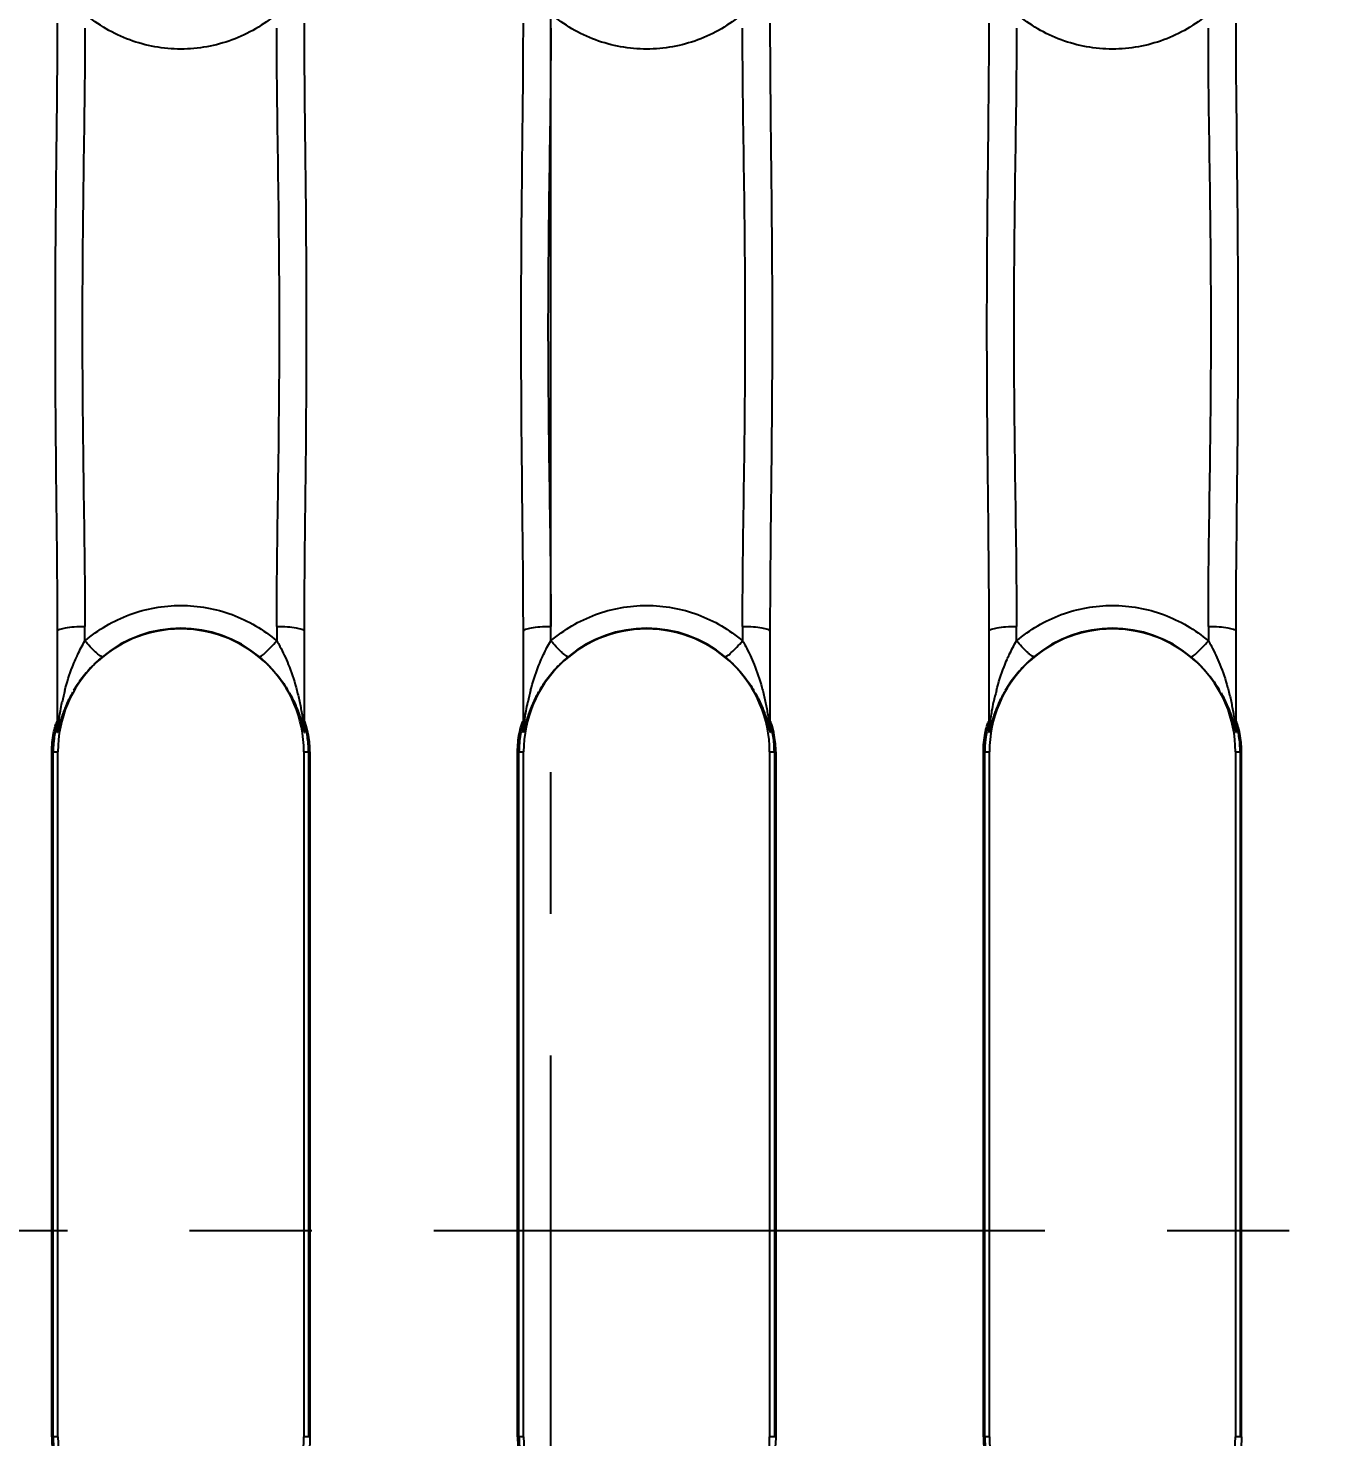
# Model space of a CAD drawing. Header units: millimetres. Extents: x 1147 to 12155, y -6137 to -4403.
# Drawn here: x 4084.6 to 4132.5, y -5271.3 to -5219.6 of the extents above; entities that cross this region are included whole.
import ezdxf

# ---------------------------------------------------------------- set-up
doc = ezdxf.new("R2010")
doc.units = ezdxf.units.MM
doc.header["$LTSCALE"] = 16.335
doc.header["$PDMODE"] = 3
doc.header["$PDSIZE"] = 0.3125
doc.linetypes.add('CENTER', pattern=[0.6, 0.375, -0.075, 0.075, -0.075])
doc.linetypes.add('HIDDEN', pattern=[0.2, 0.1, -0.1])
doc.layers.get('0').update_dxf_attribs({"linetype": 'CONTINUOUS'})
doc.layers.get('Defpoints').update_dxf_attribs({"linetype": 'CONTINUOUS'})
doc.layers.add('DEFAULT_2', color=8, linetype='HIDDEN')
doc.styles.get("Standard").update_dxf_attribs({"font": 'txt', "width": 0.8})
doc.dimstyles.get("Standard").update_dxf_attribs({"dimtxt": 0.15625, "dimasz": 0.1875, "dimexe": 0.125, "dimexo": 0.0625, "dimtad": 0, "dimtih": 1, "dimtoh": 1, "dimdsep": 46, "dimtxsty": 'Standard', "dimcen": 0.09, "dimadec": 0, "dimazin": 0, "dimtp": 0.01, "dimtm": 0.01, "dimtfac": 1, "dimtofl": 0, "dimtmove": 0, "dimatfit": 3, "dimfxl": 0, "dimtolj": 1, "dimarcsym": 0})

# ---------------------------------------------------------------- blocks, each defined once
blk = doc.blocks.new('*D703')
at = {"color": 4, "lineweight": -2}
blk.add_line((4370.499, -5263.772), (4391.185, -5263.772), dxfattribs=at)
at = {"layer": 'Defpoints', "color": 0}
for p in [(4103.729, -5263.772), (4370.436, -5263.772), (4391.185, -5263.772)]:
    blk.add_point(p, dxfattribs=at)
at = {"color": 6, "insert": (4399.185, -5263.772), "char_height": 8, "attachment_point": 5}
blk.add_mtext('\\A1;0.00', dxfattribs=at)
blk = doc.blocks.new('*D704')
at = {"color": 4, "lineweight": -2}
blk.add_line((4350.879, -5108.772), (4392.478, -5108.772), dxfattribs=at)
at = {"layer": 'Defpoints', "color": 0}
for p in [(4350.817, -5108.772), (4392.478, -5108.772), (4103.729, -5263.772)]:
    blk.add_point(p, dxfattribs=at)
at = {"color": 6, "insert": (4406.344, -5108.772), "char_height": 8, "attachment_point": 5}
blk.add_mtext('\\A1;155.00', dxfattribs=at)
blk = doc.blocks.new('*D705')
at = {"color": 4, "lineweight": -2}
blk.add_line((4348.791, -5058.772), (4392.478, -5058.772), dxfattribs=at)
at = {"layer": 'Defpoints', "color": 0}
for p in [(4348.729, -5058.772), (4392.478, -5058.772), (4103.729, -5263.772)]:
    blk.add_point(p, dxfattribs=at)
at = {"color": 6, "insert": (4406.878, -5058.772), "char_height": 8, "attachment_point": 5}
blk.add_mtext('\\A1;205.00', dxfattribs=at)
blk = doc.blocks.new('*D706')
at = {"color": 4, "lineweight": -2}
blk.add_line((4382.928, -5433.772), (4392.478, -5433.772), dxfattribs=at)
at = {"layer": 'Defpoints', "color": 0}
for p in [(4103.729, -5263.772), (4382.866, -5433.772), (4392.478, -5433.772)]:
    blk.add_point(p, dxfattribs=at)
at = {"color": 6, "insert": (4405.811, -5433.772), "char_height": 8, "attachment_point": 5}
blk.add_mtext('\\A1;170.00', dxfattribs=at)
blk = doc.blocks.new('*D707')
at = {"color": 4, "lineweight": -2}
blk.add_line((4359.791, -5468.772), (4392.478, -5468.772), dxfattribs=at)
at = {"layer": 'Defpoints', "color": 0}
for p in [(4103.729, -5263.772), (4359.729, -5468.772), (4392.478, -5468.772)]:
    blk.add_point(p, dxfattribs=at)
at = {"color": 6, "insert": (4406.878, -5468.772), "char_height": 8, "attachment_point": 5}
blk.add_mtext('\\A1;205.00', dxfattribs=at)
blk = doc.blocks.new('*D708')
at = {"color": 4, "lineweight": -2}
blk.add_line((4103.729, -5496.244), (4103.729, -5513.096), dxfattribs=at)
at = {"layer": 'Defpoints', "color": 0}
for p in [(4103.729, -5263.772), (4103.729, -5496.181), (4103.729, -5513.096)]:
    blk.add_point(p, dxfattribs=at)
at = {"color": 6, "insert": (4103.729, -5521.096), "char_height": 8, "attachment_point": 5, "rotation": 90}
blk.add_mtext('\\A1;0.00', dxfattribs=at)
blk = doc.blocks.new('*D709')
at = {"color": 4, "lineweight": -2}
blk.add_line((4348.729, -5479.834), (4348.729, -5513.096), dxfattribs=at)
at = {"layer": 'Defpoints', "color": 0}
for p in [(4103.729, -5263.772), (4348.729, -5479.772), (4348.729, -5513.096)]:
    blk.add_point(p, dxfattribs=at)
at = {"color": 6, "insert": (4348.729, -5528.03), "char_height": 8, "attachment_point": 5, "rotation": 90}
blk.add_mtext('\\A1;245.00', dxfattribs=at)
blk = doc.blocks.new('*D710')
at = {"color": 4, "lineweight": -2}
blk.add_line((4213.729, -5274.535), (4213.729, -5513.096), dxfattribs=at)
at = {"layer": 'Defpoints', "color": 0}
for p in [(4103.729, -5263.772), (4213.729, -5274.473), (4213.729, -5513.096)]:
    blk.add_point(p, dxfattribs=at)
at = {"color": 6, "insert": (4213.729, -5525.363), "char_height": 8, "attachment_point": 5, "rotation": 90}
blk.add_mtext('\\A1;110.00', dxfattribs=at)
blk = doc.blocks.new('*D711')
at = {"color": 4, "lineweight": -2}
blk.add_line((4103.729, -5038.7), (4103.729, -5013.344), dxfattribs=at)
at = {"layer": 'Defpoints', "color": 0}
for p in [(4103.729, -5013.344), (4103.729, -5038.762), (4103.729, -5263.772)]:
    blk.add_point(p, dxfattribs=at)
at = {"color": 6, "insert": (4103.729, -5005.344), "char_height": 8, "attachment_point": 5, "rotation": 90}
blk.add_mtext('\\A1;0.00', dxfattribs=at)
blk = doc.blocks.new('*D712')
at = {"color": 4, "lineweight": -2}
blk.add_line((4278.729, -5051.259), (4278.729, -5013.344), dxfattribs=at)
at = {"layer": 'Defpoints', "color": 0}
for p in [(4278.729, -5013.344), (4278.729, -5051.321), (4103.729, -5263.772)]:
    blk.add_point(p, dxfattribs=at)
at = {"color": 6, "insert": (4278.729, -4999.477), "char_height": 8, "attachment_point": 5, "rotation": 90}
blk.add_mtext('\\A1;175.00', dxfattribs=at)
blk = doc.blocks.new('*D713')
at = {"color": 4, "lineweight": -2}
blk.add_line((4348.729, -5054.498), (4348.729, -5013.344), dxfattribs=at)
at = {"layer": 'Defpoints', "color": 0}
for p in [(4348.729, -5013.344), (4348.729, -5054.56), (4103.729, -5263.772)]:
    blk.add_point(p, dxfattribs=at)
at = {"color": 6, "insert": (4348.729, -4998.41), "char_height": 8, "attachment_point": 5, "rotation": 90}
blk.add_mtext('\\A1;245.00', dxfattribs=at)
blk = doc.blocks.new('*D714')
at = {"color": 4, "lineweight": -2}
blk.add_line((3836.959, -5263.772), (3816.272, -5263.772), dxfattribs=at)
at = {"layer": 'Defpoints', "color": 0}
for p in [(3816.272, -5263.772), (3837.022, -5263.772), (4103.729, -5263.772)]:
    blk.add_point(p, dxfattribs=at)
at = {"color": 6, "insert": (3808.272, -5263.772), "char_height": 8, "attachment_point": 5}
blk.add_mtext('\\A1;0.00', dxfattribs=at)
blk = doc.blocks.new('*D715')
at = {"color": 4, "lineweight": -2}
blk.add_line((3856.578, -5108.772), (3814.98, -5108.772), dxfattribs=at)
at = {"layer": 'Defpoints', "color": 0}
for p in [(3814.98, -5108.772), (3856.641, -5108.772), (4103.729, -5263.772)]:
    blk.add_point(p, dxfattribs=at)
at = {"color": 6, "insert": (3801.113, -5108.772), "char_height": 8, "attachment_point": 5}
blk.add_mtext('\\A1;155.00', dxfattribs=at)
blk = doc.blocks.new('*D716')
at = {"color": 4, "lineweight": -2}
blk.add_line((3858.666, -5058.772), (3814.98, -5058.772), dxfattribs=at)
at = {"layer": 'Defpoints', "color": 0}
for p in [(3814.98, -5058.772), (3858.729, -5058.772), (4103.729, -5263.772)]:
    blk.add_point(p, dxfattribs=at)
at = {"color": 6, "insert": (3800.58, -5058.772), "char_height": 8, "attachment_point": 5}
blk.add_mtext('\\A1;205.00', dxfattribs=at)
blk = doc.blocks.new('*D717')
at = {"color": 4, "lineweight": -2}
blk.add_line((3824.529, -5433.772), (3814.98, -5433.772), dxfattribs=at)
at = {"layer": 'Defpoints', "color": 0}
for p in [(4103.729, -5263.772), (3814.98, -5433.772), (3824.592, -5433.772)]:
    blk.add_point(p, dxfattribs=at)
at = {"color": 6, "insert": (3801.647, -5433.772), "char_height": 8, "attachment_point": 5}
blk.add_mtext('\\A1;170.00', dxfattribs=at)
blk = doc.blocks.new('*D718')
at = {"color": 4, "lineweight": -2}
blk.add_line((3847.666, -5468.772), (3814.98, -5468.772), dxfattribs=at)
at = {"layer": 'Defpoints', "color": 0}
for p in [(4103.729, -5263.772), (3814.98, -5468.772), (3847.729, -5468.772)]:
    blk.add_point(p, dxfattribs=at)
at = {"color": 6, "insert": (3800.58, -5468.772), "char_height": 8, "attachment_point": 5}
blk.add_mtext('\\A1;205.00', dxfattribs=at)
blk = doc.blocks.new('*D719')
at = {"color": 4, "lineweight": -2}
blk.add_line((3858.729, -5479.834), (3858.729, -5513.096), dxfattribs=at)
at = {"layer": 'Defpoints', "color": 0}
for p in [(4103.729, -5263.772), (3858.729, -5479.772), (3858.729, -5513.096)]:
    blk.add_point(p, dxfattribs=at)
at = {"color": 6, "insert": (3858.729, -5528.03), "char_height": 8, "attachment_point": 5, "rotation": 90}
blk.add_mtext('\\A1;245.00', dxfattribs=at)
blk = doc.blocks.new('*D720')
at = {"color": 4, "lineweight": -2}
blk.add_line((3993.729, -5274.535), (3993.729, -5513.096), dxfattribs=at)
at = {"layer": 'Defpoints', "color": 0}
for p in [(4103.729, -5263.772), (3993.729, -5274.473), (3993.729, -5513.096)]:
    blk.add_point(p, dxfattribs=at)
at = {"color": 6, "insert": (3993.729, -5525.363), "char_height": 8, "attachment_point": 5, "rotation": 90}
blk.add_mtext('\\A1;110.00', dxfattribs=at)
blk = doc.blocks.new('*D721')
at = {"color": 4, "lineweight": -2}
blk.add_line((3858.729, -5054.498), (3858.729, -5013.344), dxfattribs=at)
at = {"layer": 'Defpoints', "color": 0}
for p in [(3858.729, -5013.344), (3858.729, -5054.56), (4103.729, -5263.772)]:
    blk.add_point(p, dxfattribs=at)
at = {"color": 6, "insert": (3858.729, -4998.41), "char_height": 8, "attachment_point": 5, "rotation": 90}
blk.add_mtext('\\A1;245.00', dxfattribs=at)
blk = doc.blocks.new('*D722')
at = {"color": 4, "lineweight": -2}
blk.add_line((3862.554, -5213.772), (3818.256, -5213.772), dxfattribs=at)
at = {"layer": 'Defpoints', "color": 0}
for p in [(3818.256, -5213.772), (3862.617, -5213.772), (4103.729, -5263.772)]:
    blk.add_point(p, dxfattribs=at)
at = {"color": 6, "insert": (3807.056, -5213.772), "char_height": 8, "attachment_point": 5}
blk.add_mtext('\\A1;50.00', dxfattribs=at)
blk = doc.blocks.new('*D723')
at = {"color": 4, "lineweight": -2}
blk.add_line((3852.641, -5344.772), (3818.256, -5344.772), dxfattribs=at)
at = {"layer": 'Defpoints', "color": 0}
for p in [(4103.729, -5263.772), (3818.256, -5344.772), (3852.703, -5344.772)]:
    blk.add_point(p, dxfattribs=at)
at = {"color": 6, "insert": (3807.59, -5344.772), "char_height": 8, "attachment_point": 5}
blk.add_mtext('\\A1;81.00', dxfattribs=at)

msp = doc.modelspace()

# ---------------------------------------------------------------- linework, layer by layer
at = {"color": 1, "linetype": 'CENTER', "ltscale": 4.241886}
msp.add_line((4103.729, -5532.772), (4103.729, -4991.772), dxfattribs=at)
at = {"color": 7, "linetype": 'Continuous'}
for p, q in [((4085.63, -5245.324), (4085.63, -5241.775)), ((4086.635, -5242.125), (4086.635, -5241.595)), ((4093.674, -5241.595), (4093.674, -5242.125)), ((4094.679, -5241.775), (4094.679, -5245.324)), ((4102.723, -5245.324), (4102.723, -5241.775)), ((4103.729, -5242.125), (4103.729, -5241.595)), ((4110.767, -5241.595), (4110.767, -5242.125)), ((4111.773, -5241.775), (4111.773, -5245.324)), ((4119.817, -5245.324), (4119.817, -5241.775)), ((4120.822, -5242.125), (4120.822, -5241.595)), ((4127.861, -5241.595), (4127.861, -5242.125)), ((4128.866, -5241.775), (4128.866, -5245.324)), ((4085.417, -5271.34), (4085.417, -5246.203)), ((4085.417, -5246.203), (4085.641, -5246.203)), ((4085.469, -5271.34), (4085.469, -5246.203)), ((4085.641, -5271.34), (4085.641, -5246.203)), ((4094.668, -5246.203), (4094.668, -5271.34)), ((4094.668, -5246.203), (4094.892, -5246.203)), ((4094.84, -5246.203), (4094.84, -5271.34)), ((4094.892, -5246.203), (4094.892, -5271.34)), ((4102.511, -5271.34), (4102.511, -5246.203)), ((4102.511, -5246.203), (4102.734, -5246.203)), ((4102.563, -5271.34), (4102.563, -5246.203)), ((4102.734, -5271.34), (4102.734, -5246.203)), ((4111.762, -5246.203), (4111.762, -5271.34)), ((4111.762, -5246.203), (4111.986, -5246.203)), ((4111.934, -5246.203), (4111.934, -5271.34)), ((4111.986, -5246.203), (4111.986, -5271.34)), ((4119.604, -5271.34), (4119.604, -5246.203)), ((4119.604, -5246.203), (4119.828, -5246.203)), ((4119.656, -5271.34), (4119.656, -5246.203)), ((4119.828, -5271.34), (4119.828, -5246.203)), ((4128.855, -5246.203), (4128.855, -5271.34)), ((4128.855, -5246.203), (4129.079, -5246.203)), ((4129.027, -5246.203), (4129.027, -5271.34)), ((4129.079, -5271.34), (4129.079, -5246.203)), ((4085.641, -5271.34), (4085.417, -5271.34)), ((4094.892, -5271.34), (4094.668, -5271.34)), ((4102.734, -5271.34), (4102.511, -5271.34)), ((4111.986, -5271.34), (4111.762, -5271.34)), ((4119.828, -5271.34), (4119.604, -5271.34)), ((4129.079, -5271.34), (4128.855, -5271.34))]:
    msp.add_line(p, q, dxfattribs=at)
at = {"color": 1, "linetype": 'CENTER', "ltscale": 3.659596}
msp.add_line((3776.634, -5263.772), (4430.824, -5263.772), dxfattribs=at)
at = {"color": 7, "linetype": 'Continuous'}
for centre, radius, start, end in [((4090.155, -5246.203), 4.514, 0, 180), ((4090.155, -5246.151), 4.486, 50.0544, 129.9457), ((4107.248, -5246.203), 4.514, 0, 180), ((4107.248, -5246.151), 4.486, 50.0544, 129.9457), ((4124.342, -5246.203), 4.514, 0, 180), ((4124.342, -5246.151), 4.486, 50.0544, 129.9457), ((4094.493, -5246.206), 8.888, 165.2763, 168.1245), ((4111.587, -5246.206), 8.888, 165.2763, 168.1245), ((4128.68, -5246.206), 8.888, 165.2763, 168.1245), ((4084.688, -5245.1), 0.942, 347.9554, 359.9838), ((4059.01, -5246.383), 26.622, 1.9381, 2.3377), ((4084.727, -5245.326), 0.903, 350.0387, 0.0836), ((4095.621, -5245.1), 0.942, 180.0141, 192.0456), ((4095.583, -5245.326), 0.903, 179.9144, 189.9573), ((4122.488, -5246.423), 27.81, 177.9269, 178.0608), ((4120.042, -5246.335), 25.363, 177.6549, 177.9277), ((4095.641, -5245.127), 0.94, 178.3605, 190.3502), ((4101.781, -5245.1), 0.942, 347.9554, 359.9838), ((4076.103, -5246.383), 26.622, 1.9381, 2.3377), ((4101.821, -5245.326), 0.903, 350.0387, 0.0836), ((4112.715, -5245.1), 0.942, 180.0141, 192.0456), ((4112.676, -5245.326), 0.903, 179.9144, 189.9573), ((4139.581, -5246.423), 27.81, 177.9269, 178.0608), ((4137.135, -5246.335), 25.363, 177.6549, 177.9277), ((4112.735, -5245.127), 0.94, 178.3605, 190.3502), ((4118.875, -5245.1), 0.942, 347.9554, 359.9838), ((4093.197, -5246.383), 26.622, 1.9381, 2.3377), ((4118.914, -5245.326), 0.903, 350.0387, 0.0836), ((4129.808, -5245.1), 0.942, 180.0141, 192.0456), ((4129.77, -5245.326), 0.903, 179.9144, 189.9573), ((4156.675, -5246.423), 27.81, 177.9269, 178.0608), ((4154.229, -5246.335), 25.363, 177.6549, 177.9277), ((4129.828, -5245.127), 0.94, 178.3609, 190.3502), ((4090.155, -5271.34), 4.514, 180, 0), ((4107.248, -5271.34), 4.514, 180, 0), ((4124.342, -5271.34), 4.514, 180, 0)]:
    msp.add_arc(centre, radius, start, end, dxfattribs=at)
for points, knots in [([(4093.674, -5219.11), (4093.191, -5219.52), (4092.069, -5220.179), (4090.155, -5220.521), (4088.24, -5220.179), (4087.118, -5219.52), (4086.635, -5219.11)], [0, 0, 0, 0, 0.249583, 0.500006, 0.750427, 1, 1, 1, 1]), ([(4110.767, -5219.11), (4110.284, -5219.52), (4109.163, -5220.179), (4107.248, -5220.521), (4105.333, -5220.179), (4104.212, -5219.52), (4103.729, -5219.11)], [0, 0, 0, 0, 0.249583, 0.500006, 0.750427, 1, 1, 1, 1]), ([(4127.861, -5219.11), (4127.378, -5219.52), (4126.256, -5220.179), (4124.342, -5220.521), (4122.427, -5220.179), (4121.305, -5219.52), (4120.822, -5219.11)], [0, 0, 0, 0, 0.249583, 0.500006, 0.750427, 1, 1, 1, 1]), ([(4085.63, -5241.775), (4085.63, -5239.92), (4085.579, -5236.201), (4085.535, -5230.617), (4085.579, -5225.034), (4085.63, -5221.315), (4085.63, -5219.46)], [0, 0, 0, 0, 0.249324, 0.499998, 0.750687, 1, 1, 1, 1]), ([(4086.635, -5219.64), (4086.635, -5221.463), (4086.572, -5225.122), (4086.515, -5230.618), (4086.572, -5236.113), (4086.635, -5239.772), (4086.635, -5241.595)], [0, 0, 0, 0, 0.249107, 0.499999, 0.750892, 1, 1, 1, 1]), ([(4093.674, -5241.595), (4093.674, -5239.772), (4093.737, -5236.113), (4093.795, -5230.618), (4093.737, -5225.122), (4093.674, -5221.463), (4093.674, -5219.64)], [0, 0, 0, 0, 0.249108, 0.5, 0.750892, 1, 1, 1, 1]), ([(4094.679, -5219.46), (4094.679, -5221.315), (4094.73, -5225.034), (4094.774, -5230.617), (4094.73, -5236.201), (4094.679, -5239.92), (4094.679, -5241.775)], [0, 0, 0, 0, 0.249311, 0.500002, 0.750674, 1, 1, 1, 1]), ([(4102.723, -5241.775), (4102.723, -5239.92), (4102.673, -5236.201), (4102.629, -5230.617), (4102.673, -5225.034), (4102.723, -5221.315), (4102.723, -5219.46)], [0, 0, 0, 0, 0.249324, 0.499998, 0.750687, 1, 1, 1, 1]), ([(4103.729, -5219.64), (4103.729, -5221.463), (4103.666, -5225.122), (4103.608, -5230.618), (4103.666, -5236.113), (4103.729, -5239.772), (4103.729, -5241.595)], [0, 0, 0, 0, 0.249107, 0.499999, 0.750892, 1, 1, 1, 1]), ([(4110.767, -5241.595), (4110.767, -5239.772), (4110.831, -5236.113), (4110.888, -5230.618), (4110.831, -5225.122), (4110.767, -5221.463), (4110.767, -5219.64)], [0, 0, 0, 0, 0.249108, 0.5, 0.750892, 1, 1, 1, 1]), ([(4111.773, -5219.46), (4111.773, -5221.315), (4111.824, -5225.034), (4111.867, -5230.617), (4111.823, -5236.201), (4111.773, -5239.92), (4111.773, -5241.775)], [0, 0, 0, 0, 0.249311, 0.500002, 0.750674, 1, 1, 1, 1]), ([(4119.817, -5241.775), (4119.817, -5239.92), (4119.766, -5236.201), (4119.722, -5230.617), (4119.766, -5225.034), (4119.817, -5221.315), (4119.817, -5219.46)], [0, 0, 0, 0, 0.249324, 0.499998, 0.750687, 1, 1, 1, 1]), ([(4120.822, -5219.64), (4120.822, -5221.463), (4120.759, -5225.122), (4120.702, -5230.618), (4120.759, -5236.113), (4120.822, -5239.772), (4120.822, -5241.595)], [0, 0, 0, 0, 0.249107, 0.499999, 0.750892, 1, 1, 1, 1]), ([(4127.861, -5241.595), (4127.861, -5239.772), (4127.924, -5236.113), (4127.982, -5230.618), (4127.924, -5225.122), (4127.861, -5221.463), (4127.861, -5219.64)], [0, 0, 0, 0, 0.249108, 0.5, 0.750892, 1, 1, 1, 1]), ([(4128.866, -5219.46), (4128.866, -5221.315), (4128.917, -5225.034), (4128.961, -5230.618), (4128.917, -5236.201), (4128.866, -5239.92), (4128.866, -5241.775)], [0, 0, 0, 0, 0.249325, 0.5, 0.750675, 1, 1, 1, 1]), ([(4086.635, -5242.125), (4087.118, -5241.715), (4088.24, -5241.056), (4090.155, -5240.714), (4092.069, -5241.056), (4093.191, -5241.715), (4093.674, -5242.125)], [0, 0, 0, 0, 0.249583, 0.500006, 0.750428, 1, 1, 1, 1]), ([(4103.729, -5242.125), (4104.212, -5241.715), (4105.333, -5241.056), (4107.248, -5240.714), (4109.163, -5241.056), (4110.284, -5241.715), (4110.767, -5242.125)], [0, 0, 0, 0, 0.249583, 0.500006, 0.750428, 1, 1, 1, 1]), ([(4120.822, -5242.125), (4121.305, -5241.715), (4122.427, -5241.056), (4124.342, -5240.714), (4126.256, -5241.056), (4127.378, -5241.715), (4127.861, -5242.125)], [0, 0, 0, 0, 0.249583, 0.500006, 0.750428, 1, 1, 1, 1]), ([(4085.63, -5241.775), (4085.63, -5241.738), (4085.76, -5241.679), (4085.948, -5241.64), (4086.267, -5241.602), (4086.502, -5241.595), (4086.635, -5241.595)], [0, 0, 0, 0, 0.105188, 0.315079, 0.615705, 1, 1, 1, 1]), ([(4093.674, -5241.595), (4093.807, -5241.595), (4094.042, -5241.602), (4094.362, -5241.64), (4094.549, -5241.679), (4094.679, -5241.738), (4094.679, -5241.775)], [0, 0, 0, 0, 0.384295, 0.684921, 0.894812, 1, 1, 1, 1]), ([(4102.723, -5241.775), (4102.723, -5241.738), (4102.853, -5241.679), (4103.041, -5241.64), (4103.361, -5241.602), (4103.595, -5241.595), (4103.729, -5241.595)], [0, 0, 0, 0, 0.105188, 0.315079, 0.615705, 1, 1, 1, 1]), ([(4110.767, -5241.595), (4110.901, -5241.595), (4111.136, -5241.602), (4111.455, -5241.64), (4111.643, -5241.679), (4111.773, -5241.738), (4111.773, -5241.775)], [0, 0, 0, 0, 0.384295, 0.684921, 0.894812, 1, 1, 1, 1]), ([(4119.817, -5241.775), (4119.817, -5241.738), (4119.947, -5241.679), (4120.135, -5241.64), (4120.454, -5241.602), (4120.689, -5241.595), (4120.822, -5241.595)], [0, 0, 0, 0, 0.105188, 0.315079, 0.615705, 1, 1, 1, 1]), ([(4127.861, -5241.595), (4127.994, -5241.595), (4128.229, -5241.602), (4128.549, -5241.64), (4128.736, -5241.679), (4128.866, -5241.738), (4128.866, -5241.775)], [0, 0, 0, 0, 0.384295, 0.684921, 0.894812, 1, 1, 1, 1]), ([(4086.289, -5242.806), (4086.315, -5242.747), (4086.421, -5242.515), (4086.539, -5242.289), (4086.635, -5242.125)], [0, 0, 0, 0, 0.255268, 1, 1, 1, 1]), ([(4087.274, -5242.711), (4087.263, -5242.715), (4087.23, -5242.701), (4087.178, -5242.668), (4087.107, -5242.612), (4086.987, -5242.505), (4086.827, -5242.341), (4086.7, -5242.199), (4086.635, -5242.125)], [0, 0, 0, 0, 0.039768, 0.112527, 0.216205, 0.346579, 0.66369, 1, 1, 1, 1]), ([(4093.035, -5242.711), (4093.045, -5242.714), (4093.074, -5242.704), (4093.151, -5242.657), (4093.286, -5242.54), (4093.47, -5242.354), (4093.604, -5242.205), (4093.674, -5242.125)], [0, 0, 0, 0, 0.034741, 0.098258, 0.315024, 0.636274, 1, 1, 1, 1]), ([(4093.674, -5242.125), (4093.713, -5242.193), (4093.871, -5242.473), (4094.006, -5242.764), (4094.097, -5242.99)], [0, 0, 0, 0, 0.243245, 1, 1, 1, 1]), ([(4103.383, -5242.806), (4103.409, -5242.747), (4103.514, -5242.515), (4103.633, -5242.289), (4103.729, -5242.125)], [0, 0, 0, 0, 0.255268, 1, 1, 1, 1]), ([(4104.368, -5242.711), (4104.357, -5242.715), (4104.323, -5242.701), (4104.271, -5242.668), (4104.2, -5242.612), (4104.081, -5242.505), (4103.921, -5242.341), (4103.793, -5242.199), (4103.729, -5242.125)], [0, 0, 0, 0, 0.039768, 0.112527, 0.216205, 0.346579, 0.66369, 1, 1, 1, 1]), ([(4110.128, -5242.711), (4110.138, -5242.714), (4110.168, -5242.704), (4110.245, -5242.657), (4110.379, -5242.54), (4110.564, -5242.354), (4110.698, -5242.205), (4110.767, -5242.125)], [0, 0, 0, 0, 0.034741, 0.098258, 0.315024, 0.636274, 1, 1, 1, 1]), ([(4110.767, -5242.125), (4110.807, -5242.193), (4110.964, -5242.473), (4111.1, -5242.764), (4111.191, -5242.99)], [0, 0, 0, 0, 0.243245, 1, 1, 1, 1]), ([(4120.476, -5242.806), (4120.502, -5242.747), (4120.608, -5242.515), (4120.726, -5242.289), (4120.822, -5242.125)], [0, 0, 0, 0, 0.255268, 1, 1, 1, 1]), ([(4121.461, -5242.711), (4121.45, -5242.715), (4121.417, -5242.701), (4121.365, -5242.668), (4121.294, -5242.612), (4121.174, -5242.505), (4121.014, -5242.341), (4120.887, -5242.199), (4120.822, -5242.125)], [0, 0, 0, 0, 0.039768, 0.112527, 0.216205, 0.346579, 0.66369, 1, 1, 1, 1]), ([(4127.222, -5242.711), (4127.232, -5242.714), (4127.261, -5242.704), (4127.338, -5242.657), (4127.473, -5242.54), (4127.657, -5242.354), (4127.791, -5242.205), (4127.861, -5242.125)], [0, 0, 0, 0, 0.034741, 0.098258, 0.315024, 0.636274, 1, 1, 1, 1]), ([(4127.861, -5242.125), (4127.9, -5242.193), (4128.058, -5242.473), (4128.193, -5242.764), (4128.284, -5242.99)], [0, 0, 0, 0, 0.243245, 1, 1, 1, 1]), ([(4085.897, -5243.947), (4085.974, -5243.654), (4086.096, -5243.27), (4086.249, -5242.898), (4086.289, -5242.806)], [0, 0, 0, 0, 0.752194, 1, 1, 1, 1]), ([(4102.99, -5243.947), (4103.067, -5243.654), (4103.19, -5243.27), (4103.343, -5242.898), (4103.383, -5242.806)], [0, 0, 0, 0, 0.752194, 1, 1, 1, 1]), ([(4120.084, -5243.947), (4120.161, -5243.654), (4120.283, -5243.27), (4120.436, -5242.898), (4120.476, -5242.806)], [0, 0, 0, 0, 0.752194, 1, 1, 1, 1]), ([(4094.382, -5243.835), (4094.424, -5243.983), (4094.479, -5244.207), (4094.542, -5244.508), (4094.583, -5244.729), (4094.618, -5244.949), (4094.641, -5245.121), (4094.66, -5245.258), (4094.664, -5245.306), (4094.679, -5245.37), (4094.679, -5245.334), (4094.679, -5245.324)], [0, 0, 0, 0, 0.292464, 0.43817, 0.581836, 0.721916, 0.857656, 0.920666, 0.965942, 0.980761, 1, 1, 1, 1]), ([(4111.476, -5243.835), (4111.517, -5243.983), (4111.573, -5244.207), (4111.635, -5244.508), (4111.676, -5244.729), (4111.712, -5244.949), (4111.735, -5245.121), (4111.754, -5245.258), (4111.757, -5245.306), (4111.773, -5245.37), (4111.773, -5245.334), (4111.773, -5245.324)], [0, 0, 0, 0, 0.292464, 0.43817, 0.581836, 0.721916, 0.857656, 0.920666, 0.965942, 0.980761, 1, 1, 1, 1]), ([(4128.569, -5243.835), (4128.611, -5243.983), (4128.666, -5244.207), (4128.729, -5244.508), (4128.77, -5244.729), (4128.805, -5244.949), (4128.828, -5245.121), (4128.847, -5245.258), (4128.851, -5245.306), (4128.866, -5245.37), (4128.866, -5245.334), (4128.866, -5245.324)], [0, 0, 0, 0, 0.292464, 0.43817, 0.581836, 0.721916, 0.857656, 0.920666, 0.965942, 0.980761, 1, 1, 1, 1]), ([(4085.63, -5245.324), (4085.63, -5245.436), (4085.693, -5244.908), (4085.73, -5244.713), (4085.773, -5244.481), (4085.795, -5244.377)], [0, 0, 0, 0, 0.347121, 0.668336, 1, 1, 1, 1]), ([(4102.723, -5245.324), (4102.723, -5245.436), (4102.787, -5244.908), (4102.824, -5244.713), (4102.867, -5244.481), (4102.888, -5244.377)], [0, 0, 0, 0, 0.347121, 0.668336, 1, 1, 1, 1]), ([(4119.817, -5245.324), (4119.817, -5245.436), (4119.88, -5244.908), (4119.917, -5244.713), (4119.96, -5244.481), (4119.982, -5244.377)], [0, 0, 0, 0, 0.347121, 0.668336, 1, 1, 1, 1]), ([(4085.417, -5246.203), (4085.417, -5245.971), (4085.447, -5245.651), (4085.536, -5245.291), (4085.579, -5245.158), (4085.602, -5245.11)], [0, 0, 0, 0, 0.624992, 0.858526, 1, 1, 1, 1]), ([(4085.609, -5245.297), (4085.609, -5245.291), (4085.607, -5245.273), (4085.58, -5245.311), (4085.572, -5245.362), (4085.539, -5245.472), (4085.516, -5245.612), (4085.501, -5245.72), (4085.494, -5245.779)], [0, 0, 0, 0, 0.031586, 0.058655, 0.179649, 0.387453, 0.666809, 1, 1, 1, 1]), ([(4085.602, -5245.11), (4085.607, -5245.099), (4085.621, -5245.062), (4085.63, -5245.093), (4085.63, -5245.1)], [0, 0, 0, 0, 0.626438, 1, 1, 1, 1]), ([(4094.734, -5245.175), (4094.731, -5245.168), (4094.721, -5245.142), (4094.711, -5245.117), (4094.702, -5245.1)], [0, 0, 0, 0, 0.310005, 1, 1, 1, 1]), ([(4094.84, -5246.203), (4094.84, -5246.013), (4094.823, -5245.749), (4094.763, -5245.449), (4094.735, -5245.336), (4094.717, -5245.296)], [0, 0, 0, 0, 0.619888, 0.858965, 1, 1, 1, 1]), ([(4094.892, -5246.203), (4094.892, -5245.999), (4094.862, -5245.651), (4094.782, -5245.31), (4094.734, -5245.175)], [0, 0, 0, 0, 0.587291, 1, 1, 1, 1]), ([(4102.511, -5246.203), (4102.511, -5245.971), (4102.54, -5245.651), (4102.63, -5245.291), (4102.673, -5245.158), (4102.696, -5245.11)], [0, 0, 0, 0, 0.624992, 0.858526, 1, 1, 1, 1]), ([(4102.703, -5245.297), (4102.702, -5245.291), (4102.7, -5245.273), (4102.674, -5245.311), (4102.665, -5245.362), (4102.633, -5245.472), (4102.609, -5245.612), (4102.594, -5245.72), (4102.588, -5245.779)], [0, 0, 0, 0, 0.031586, 0.058655, 0.179649, 0.387453, 0.666809, 1, 1, 1, 1]), ([(4102.696, -5245.11), (4102.701, -5245.099), (4102.715, -5245.062), (4102.723, -5245.093), (4102.723, -5245.1)], [0, 0, 0, 0, 0.626438, 1, 1, 1, 1]), ([(4111.827, -5245.175), (4111.824, -5245.168), (4111.815, -5245.142), (4111.805, -5245.117), (4111.796, -5245.1)], [0, 0, 0, 0, 0.310005, 1, 1, 1, 1]), ([(4111.934, -5246.203), (4111.934, -5246.013), (4111.916, -5245.749), (4111.856, -5245.449), (4111.828, -5245.336), (4111.811, -5245.296)], [0, 0, 0, 0, 0.619888, 0.858965, 1, 1, 1, 1]), ([(4111.986, -5246.203), (4111.986, -5245.999), (4111.955, -5245.651), (4111.876, -5245.31), (4111.827, -5245.175)], [0, 0, 0, 0, 0.587291, 1, 1, 1, 1]), ([(4119.604, -5246.203), (4119.604, -5245.971), (4119.634, -5245.651), (4119.723, -5245.291), (4119.766, -5245.158), (4119.789, -5245.11)], [0, 0, 0, 0, 0.624992, 0.858526, 1, 1, 1, 1]), ([(4119.796, -5245.297), (4119.796, -5245.291), (4119.794, -5245.273), (4119.767, -5245.311), (4119.759, -5245.362), (4119.726, -5245.472), (4119.703, -5245.612), (4119.688, -5245.72), (4119.681, -5245.779)], [0, 0, 0, 0, 0.031586, 0.058655, 0.179649, 0.387453, 0.666809, 1, 1, 1, 1]), ([(4119.789, -5245.11), (4119.794, -5245.099), (4119.808, -5245.062), (4119.817, -5245.093), (4119.817, -5245.1)], [0, 0, 0, 0, 0.626438, 1, 1, 1, 1]), ([(4128.957, -5245.287), (4128.95, -5245.265), (4128.931, -5245.202), (4128.91, -5245.139), (4128.889, -5245.1)], [0, 0, 0, 0, 0.334542, 1, 1, 1, 1]), ([(4129.027, -5246.203), (4129.027, -5246.013), (4129.01, -5245.749), (4128.95, -5245.449), (4128.922, -5245.336), (4128.904, -5245.296)], [0, 0, 0, 0, 0.619888, 0.858965, 1, 1, 1, 1]), ([(4129.079, -5246.203), (4129.079, -5246.115), (4129.067, -5245.807), (4129.018, -5245.499), (4128.957, -5245.287)], [0, 0, 0, 0, 0.284209, 1, 1, 1, 1]), ([(4085.494, -5245.779), (4085.49, -5245.813), (4085.476, -5245.954), (4085.469, -5246.095), (4085.469, -5246.203)], [0, 0, 0, 0, 0.240867, 1, 1, 1, 1]), ([(4102.588, -5245.779), (4102.584, -5245.813), (4102.57, -5245.954), (4102.563, -5246.095), (4102.563, -5246.203)], [0, 0, 0, 0, 0.240867, 1, 1, 1, 1]), ([(4119.681, -5245.779), (4119.677, -5245.813), (4119.663, -5245.954), (4119.656, -5246.095), (4119.656, -5246.203)], [0, 0, 0, 0, 0.240867, 1, 1, 1, 1]), ([(4085.417, -5271.34), (4085.417, -5271.421), (4085.423, -5271.582), (4085.444, -5271.806), (4085.485, -5272.031), (4085.511, -5272.18), (4085.63, -5272.529), (4085.63, -5272.443)], [0, 0, 0, 0, 0.21499, 0.42121, 0.609642, 0.77114, 1, 1, 1, 1]), ([(4085.469, -5271.34), (4085.469, -5271.452), (4085.477, -5271.617), (4085.501, -5271.827), (4085.521, -5271.966), (4085.544, -5272.081), (4085.565, -5272.173), (4085.585, -5272.225), (4085.595, -5272.26), (4085.603, -5272.262)], [0, 0, 0, 0, 0.358861, 0.52633, 0.677356, 0.80557, 0.905304, 0.971566, 1, 1, 1, 1]), ([(4094.892, -5271.34), (4094.892, -5271.572), (4094.862, -5271.893), (4094.773, -5272.253), (4094.73, -5272.386), (4094.707, -5272.433)], [0, 0, 0, 0, 0.62537, 0.85881, 1, 1, 1, 1]), ([(4102.511, -5271.34), (4102.511, -5271.421), (4102.517, -5271.582), (4102.538, -5271.806), (4102.579, -5272.031), (4102.605, -5272.18), (4102.723, -5272.529), (4102.723, -5272.443)], [0, 0, 0, 0, 0.21499, 0.42121, 0.609642, 0.77114, 1, 1, 1, 1]), ([(4102.563, -5271.34), (4102.563, -5271.452), (4102.571, -5271.617), (4102.594, -5271.827), (4102.615, -5271.966), (4102.638, -5272.081), (4102.658, -5272.173), (4102.679, -5272.225), (4102.688, -5272.26), (4102.697, -5272.262)], [0, 0, 0, 0, 0.358861, 0.52633, 0.677356, 0.80557, 0.905304, 0.971566, 1, 1, 1, 1]), ([(4111.986, -5271.34), (4111.986, -5271.572), (4111.956, -5271.893), (4111.866, -5272.253), (4111.823, -5272.386), (4111.8, -5272.433)], [0, 0, 0, 0, 0.62537, 0.85881, 1, 1, 1, 1]), ([(4119.604, -5271.34), (4119.604, -5271.421), (4119.61, -5271.582), (4119.631, -5271.806), (4119.672, -5272.031), (4119.698, -5272.18), (4119.817, -5272.529), (4119.817, -5272.443)], [0, 0, 0, 0, 0.21499, 0.42121, 0.609642, 0.77114, 1, 1, 1, 1]), ([(4119.656, -5271.34), (4119.656, -5271.452), (4119.664, -5271.617), (4119.688, -5271.827), (4119.708, -5271.966), (4119.731, -5272.081), (4119.752, -5272.173), (4119.772, -5272.225), (4119.782, -5272.26), (4119.79, -5272.262)], [0, 0, 0, 0, 0.358861, 0.52633, 0.677356, 0.80557, 0.905304, 0.971566, 1, 1, 1, 1]), ([(4129.079, -5271.34), (4129.079, -5271.573), (4129.049, -5271.895), (4128.959, -5272.256), (4128.916, -5272.388), (4128.893, -5272.435)], [0, 0, 0, 0, 0.626809, 0.860208, 1, 1, 1, 1])]:
    msp.add_open_spline(points, degree=3, knots=knots, dxfattribs=at)
for points in [[(4094.097, -5242.99), (4094.208, -5243.265), (4094.303, -5243.548), (4094.382, -5243.835)], [(4111.191, -5242.99), (4111.302, -5243.265), (4111.396, -5243.548), (4111.476, -5243.835)], [(4128.284, -5242.99), (4128.395, -5243.265), (4128.49, -5243.548), (4128.569, -5243.835)]]:
    msp.add_open_spline(points, degree=3, dxfattribs=at)
at = {"layer": 'DEFAULT_2', "color": 8, "linetype": 'HIDDEN'}
for points, knots in [([(4087.274, -5242.711), (4087.164, -5242.804), (4086.744, -5243.188), (4086.392, -5243.646), (4086.181, -5244.015)], [0, 0, 0, 0, 0.253785, 1, 1, 1, 1]), ([(4093.035, -5242.711), (4093.148, -5242.805), (4093.574, -5243.197), (4093.93, -5243.664), (4094.142, -5244.039)], [0, 0, 0, 0, 0.253926, 1, 1, 1, 1]), ([(4104.368, -5242.711), (4104.257, -5242.804), (4103.838, -5243.188), (4103.486, -5243.646), (4103.275, -5244.015)], [0, 0, 0, 0, 0.253785, 1, 1, 1, 1]), ([(4110.128, -5242.711), (4110.241, -5242.805), (4110.667, -5243.197), (4111.024, -5243.664), (4111.236, -5244.039)], [0, 0, 0, 0, 0.253926, 1, 1, 1, 1]), ([(4121.461, -5242.711), (4121.351, -5242.804), (4120.931, -5243.188), (4120.579, -5243.646), (4120.368, -5244.015)], [0, 0, 0, 0, 0.253785, 1, 1, 1, 1]), ([(4127.222, -5242.711), (4127.335, -5242.805), (4127.761, -5243.197), (4128.117, -5243.664), (4128.329, -5244.039)], [0, 0, 0, 0, 0.253926, 1, 1, 1, 1]), ([(4086.181, -5244.015), (4086.1, -5244.156), (4085.991, -5244.371), (4085.868, -5244.67), (4085.791, -5244.882), (4085.721, -5245.121), (4085.685, -5245.238), (4085.621, -5245.541), (4085.616, -5245.482)], [0, 0, 0, 0, 0.309559, 0.460721, 0.608778, 0.752223, 0.886482, 1, 1, 1, 1]), ([(4094.142, -5244.039), (4094.221, -5244.179), (4094.363, -5244.466), (4094.498, -5244.814), (4094.591, -5245.129), (4094.624, -5245.244), (4094.69, -5245.539), (4094.693, -5245.482)], [0, 0, 0, 0, 0.310273, 0.61011, 0.753563, 0.888323, 1, 1, 1, 1]), ([(4103.275, -5244.015), (4103.194, -5244.156), (4103.084, -5244.371), (4102.962, -5244.67), (4102.885, -5244.882), (4102.814, -5245.121), (4102.778, -5245.238), (4102.715, -5245.541), (4102.71, -5245.482)], [0, 0, 0, 0, 0.309559, 0.460721, 0.608778, 0.752223, 0.886482, 1, 1, 1, 1]), ([(4111.236, -5244.039), (4111.315, -5244.179), (4111.457, -5244.466), (4111.592, -5244.814), (4111.685, -5245.129), (4111.718, -5245.244), (4111.784, -5245.539), (4111.787, -5245.482)], [0, 0, 0, 0, 0.310273, 0.61011, 0.753563, 0.888323, 1, 1, 1, 1]), ([(4120.368, -5244.015), (4120.287, -5244.156), (4120.178, -5244.371), (4120.055, -5244.67), (4119.978, -5244.882), (4119.908, -5245.121), (4119.872, -5245.238), (4119.808, -5245.541), (4119.803, -5245.482)], [0, 0, 0, 0, 0.309559, 0.460721, 0.608778, 0.752223, 0.886482, 1, 1, 1, 1]), ([(4128.329, -5244.039), (4128.408, -5244.179), (4128.55, -5244.466), (4128.685, -5244.814), (4128.778, -5245.129), (4128.811, -5245.244), (4128.877, -5245.539), (4128.88, -5245.482)], [0, 0, 0, 0, 0.310273, 0.61011, 0.753563, 0.888323, 1, 1, 1, 1]), ([(4094.679, -5245.1), (4094.679, -5245.093), (4094.683, -5245.065), (4094.698, -5245.092), (4094.702, -5245.1)], [0, 0, 0, 0, 0.446837, 1, 1, 1, 1]), ([(4111.773, -5245.1), (4111.773, -5245.093), (4111.777, -5245.065), (4111.792, -5245.092), (4111.796, -5245.1)], [0, 0, 0, 0, 0.446837, 1, 1, 1, 1]), ([(4128.866, -5245.1), (4128.866, -5245.093), (4128.87, -5245.065), (4128.885, -5245.092), (4128.889, -5245.1)], [0, 0, 0, 0, 0.446755, 1, 1, 1, 1])]:
    msp.add_open_spline(points, degree=3, knots=knots, dxfattribs=at)

# ---------------------------------------------------------------- dimensions: what is measured, and where the dimension line sits
for feature_location, offset, dtype, origin, picture, middle in [((3858.729, -5054.56), (0, 41.216), 1, (4103.729, -5263.772), '*D721', (3858.729, -4998.41)), ((4348.729, -5054.56), (0, 41.216), 1, (4103.729, -5263.772), '*D713', (4348.729, -4998.41)), ((4278.729, -5051.321), (0, 37.977), 1, (4103.729, -5263.772), '*D712', (4278.729, -4999.477)), ((4103.728899025, -5038.762310964), (0, 25.418480263), 1, (4103.728899025, -5263.771513564), '*D711', (4103.728899025, -5005.343830701)), ((3858.729, -5058.772), (-43.749, 0), 0, (4103.729, -5263.772), '*D716', (3800.58, -5058.772)), ((4348.729, -5058.772), (43.749, 0), 0, (4103.729, -5263.772), '*D705', (4406.878, -5058.772)), ((3856.641, -5108.772), (-41.661, 0), 0, (4103.729, -5263.772), '*D715', (3801.113, -5108.772)), ((4350.817, -5108.772), (41.661, 0), 0, (4103.729, -5263.772), '*D704', (4406.344, -5108.772)), ((3862.617, -5213.772), (-44.36, 0), 0, (4103.729, -5263.772), '*D722', (3807.056, -5213.772)), ((3837.021705141, -5263.771513564), (-20.749214932, 0), 0, (4103.728899025, -5263.771513564), '*D714', (3808.272490209, -5263.771513564)), ((4370.436092909, -5263.771513564), (20.749214932, 0), 0, (4103.728899025, -5263.771513564), '*D703', (4399.185307842, -5263.771513564)), ((3847.729, -5468.772), (-32.749, 0), 0, (4103.729, -5263.772), '*D718', (3800.58, -5468.772)), ((3824.592, -5433.772), (-9.612, 0), 0, (4103.729, -5263.772), '*D717', (3801.647, -5433.772)), ((3852.703, -5344.772), (-34.447, 0), 0, (4103.729, -5263.772), '*D723', (3807.59, -5344.772)), ((3858.729, -5479.772), (0, -33.325), 1, (4103.729, -5263.772), '*D719', (3858.729, -5528.03)), ((3993.729, -5274.473), (0, -238.624), 1, (4103.729, -5263.772), '*D720', (3993.729, -5525.363)), ((4103.728899025, -5496.181375722), (0, -16.915089417), 1, (4103.728899025, -5263.771513564), '*D708', (4103.728899025, -5521.09646514)), ((4382.866, -5433.772), (9.612, 0), 0, (4103.729, -5263.772), '*D706', (4405.811, -5433.772)), ((4359.729, -5468.772), (32.749, 0), 0, (4103.729, -5263.772), '*D707', (4406.878, -5468.772)), ((4348.729, -5479.772), (0, -33.325), 1, (4103.729, -5263.772), '*D709', (4348.729, -5528.03)), ((4213.729, -5274.473), (0, -238.624), 1, (4103.729, -5263.772), '*D710', (4213.729, -5525.363))]:
    dim = msp.add_ordinate_dim(feature_location=feature_location, offset=offset, dtype=dtype, origin=origin, dimstyle='Standard', override={"dimtxt": 8, "dimasz": 10, "dimgap": 0, "dimtih": 0, "dimtoh": 0, "dimzin": 0, "dimcen": 0, "dimclrd": 4, "dimclre": 4, "dimclrt": 6, "dimadec": 2, "dimtp": 0, "dimtm": 0, "dimtzin": 0})
    dim.commit()
    dim.dimension.update_dxf_attribs({"geometry": picture, "text_midpoint": middle})

doc.saveas('drawing.dxf')
